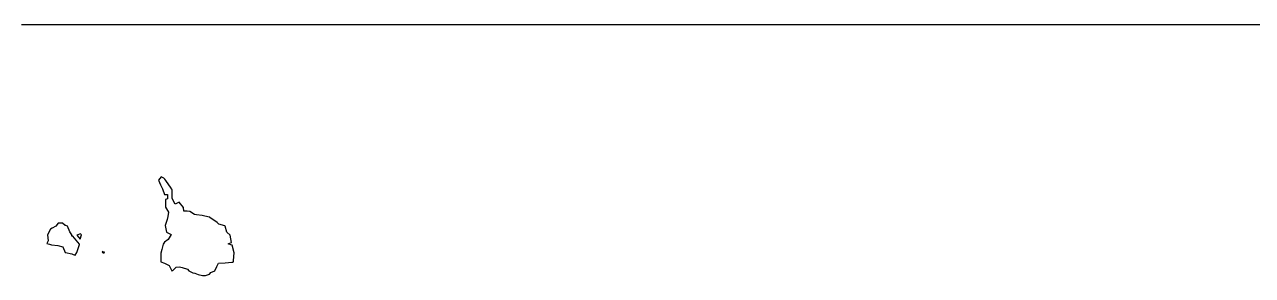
# Model space of a CAD drawing. Header units: millimetres. Extents: x 0 to 500, y 0 to 700.
# Drawn here: x 122.1 to 271.6, y 338.3 to 368.9 of the extents above; entities that cross this region are included whole.
import ezdxf

# ---------------------------------------------------------------- set-up
doc = ezdxf.new("R2010")
doc.units = ezdxf.units.MM
doc.layers.add('CORTE', color=1, linetype='Continuous')
doc.layers.add('GRABADO', color=5, linetype='Continuous')

msp = doc.modelspace()

# ---------------------------------------------------------------- linework, layer by layer
at = {"layer": 'CORTE'}
msp.add_lwpolyline([(121.66, 368.87), (122.32, 368.87), (123.69, 368.87), (124.46, 368.87), (124.82, 368.87), (125.22, 368.87), (125.97, 368.87), (126.37, 368.87), (126.75, 368.87), (127.04, 368.87), (127.47, 368.87), (127.85, 368.87), (128.22, 368.87), (128.6, 368.87), (128.97, 368.87), (129.74, 368.87), (130.11, 368.87), (166.38, 368.87), (166.68, 368.87), (168.22, 368.87), (168.52, 368.87), (168.91, 368.87), (169.37, 368.87), (170.53, 368.87), (170.84, 368.87), (172.77, 368.87), (173.09, 368.87), (179.69, 368.87), (180.11, 368.87), (180.54, 368.87), (180.92, 368.87), (181.34, 368.87), (181.73, 368.87), (182.14, 368.87), (182.49, 368.87), (182.88, 368.87), (183.23, 368.87), (183.59, 368.87), (183.98, 368.87), (184.39, 368.87), (184.77, 368.87), (185.12, 368.87), (185.49, 368.87), (187.43, 368.87), (187.83, 368.87), (188.2, 368.87), (189.76, 368.87), (190.16, 368.87), (190.54, 368.87), (190.94, 368.87), (225.31, 368.87), (225.61, 368.87), (227.17, 368.87), (227.64, 368.87), (228.42, 368.87), (228.89, 368.87), (229.2, 368.87), (229.51, 368.87), (234.98, 368.87), (235.32, 368.87), (235.77, 368.87), (236.1, 368.87), (236.89, 368.87), (237.33, 368.87), (237.72, 368.87), (238.15, 368.87), (238.5, 368.87), (238.85, 368.87), (239.63, 368.87), (239.99, 368.87), (240.38, 368.87), (240.81, 368.87), (241.59, 368.87), (241.96, 368.87), (242.74, 368.87), (243.11, 368.87), (244.69, 368.87), (245.07, 368.87), (245.48, 368.87), (246.27, 368.87), (246.65, 368.87), (247.05, 368.87), (247.44, 368.87), (248.23, 368.87), (248.62, 368.87), (249.02, 368.87), (249.82, 368.87), (250.22, 368.87), (284.15, 368.87)], dxfattribs=at)
at = {"layer": 'GRABADO'}
msp.add_lwpolyline([(121.92, 368.87), (122.86, 368.87), (123.3, 368.87), (123.79, 368.87), (124.71, 368.87), (125.2, 368.87), (125.66, 368.87), (126.02, 368.87), (126.55, 368.87), (127.01, 368.87), (127.46, 368.87), (127.92, 368.87), (128.38, 368.87), (129.31, 368.87), (129.77, 368.87), (160.92, 368.87), (161.29, 368.87), (163.17, 368.87), (163.54, 368.87), (164.01, 368.87), (164.58, 368.87), (165.99, 368.87), (166.37, 368.87), (168.74, 368.87), (169.13, 368.87), (177.19, 368.87), (177.71, 368.87), (178.23, 368.87), (178.7, 368.87), (179.21, 368.87), (179.68, 368.87), (180.19, 368.87), (180.62, 368.87), (181.09, 368.87), (181.52, 368.87), (181.96, 368.87), (182.43, 368.87), (182.93, 368.87), (183.41, 368.87), (183.82, 368.87), (184.27, 368.87), (186.65, 368.87), (187.14, 368.87), (187.59, 368.87), (189.5, 368.87), (189.99, 368.87), (190.46, 368.87), (190.94, 368.87), (219.77, 368.87), (220.14, 368.87), (222.05, 368.87), (222.63, 368.87), (223.58, 368.87), (224.15, 368.87), (224.53, 368.87), (224.91, 368.87), (231.6, 368.87), (232.01, 368.87), (232.55, 368.87), (232.97, 368.87), (233.93, 368.87), (234.46, 368.87), (234.94, 368.87), (235.47, 368.87), (235.9, 368.87), (236.32, 368.87), (237.28, 368.87), (237.71, 368.87), (238.2, 368.87), (238.72, 368.87), (239.68, 368.87), (240.12, 368.87), (241.08, 368.87), (241.53, 368.87), (243.46, 368.87), (243.92, 368.87), (244.43, 368.87), (245.39, 368.87), (245.86, 368.87), (246.35, 368.87), (246.82, 368.87), (247.79, 368.87), (248.27, 368.87), (248.75, 368.87), (249.73, 368.87), (250.22, 368.87), (278.52, 368.87)], dxfattribs=at)
for points in [[(145.23, 338.84), (145.48, 339.35), (145.66, 339.76), (146.47, 339.81), (147.3, 339.87), (147.38, 339.89), (147.43, 339.9), (147.48, 339.93), (147.49, 340.1), (147.57, 341), (147.33, 341.94), (147.3, 341.97), (146.84, 342.11), (147.23, 342.26), (147.08, 343.19), (146.69, 343.52), (146.47, 344.29), (146.44, 344.3), (145.72, 344.53), (145.5, 344.72), (144.62, 345.33), (144.59, 345.35), (144.56, 345.36), (144.53, 345.38), (143.68, 345.59), (143, 345.67), (142.74, 345.7), (142.17, 346.06), (141.84, 346.09), (141.44, 346.09), (141.39, 346.53), (140.89, 347.18), (140.37, 346.97), (140.03, 347.66), (140.03, 348.63), (140.01, 348.74), (139.95, 348.77), (139.92, 348.9), (139.26, 349.85), (139.12, 349.99), (139.01, 350.14), (138.7, 350.27), (138.38, 349.88), (138.62, 349.32), (138.83, 348.82), (139.11, 348.14), (139.46, 348.14), (139.46, 347.62), (139.22, 347.53), (139.22, 346.58), (139.58, 346), (139.48, 345.44), (139.41, 345.09), (139.18, 344.34), (139.34, 343.54), (139.89, 343.26), (139.55, 342.66), (139.11, 342.3), (138.93, 342.08), (138.75, 341.44), (138.63, 340.99), (138.63, 339.94), (139.09, 339.76), (139.64, 339.47), (139.97, 338.84), (139.99, 338.83), (140.1, 338.85), (140.53, 339.27), (140.92, 339.32), (141.24, 339.23), (141.88, 339.04), (142.06, 338.84), (142.56, 338.58), (142.79, 338.54), (143.19, 338.37), (143.7, 338.26), (144.1, 338.26), (144.57, 338.43), (144.75, 338.63), (145.23, 338.84)], [(127.91, 343.07), (127.8, 343.07), (127.8, 343.21), (127.55, 343.59), (127.26, 344.28), (127.07, 344.36), (126.98, 344.37), (126.69, 344.63), (126.13, 344.63), (125.84, 344.28), (125.41, 344.03), (125.22, 343.91), (124.83, 343.21), (124.94, 342.47), (124.77, 342.16), (125.08, 342.07), (125.19, 342.04), (125.35, 341.99), (126.1, 341.9), (126.71, 341.75), (127, 341.06), (127.04, 341.05), (127.82, 340.9), (127.97, 340.83), (128.22, 340.73), (128.41, 341.04), (128.73, 342.05), (128.73, 342.09), (127.91, 343.07)], [(128.84, 342.67), (128.98, 343.2), (128.85, 343.32), (128.4, 343.19), (128.84, 342.67)], [(131.51, 341.18), (131.56, 341.06), (131.63, 341.02), (131.66, 341.01), (131.71, 341), (131.82, 341.04), (131.76, 341.11), (131.63, 341.11), (131.51, 341.18)]]:
    msp.add_lwpolyline(points, close=True, dxfattribs=at)

doc.saveas('drawing.dxf')
